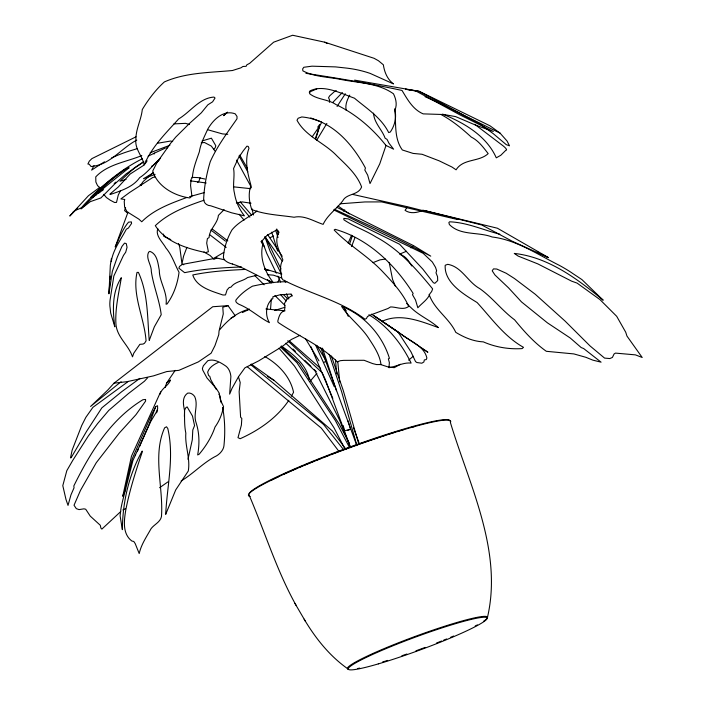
<?xml version="1.0" encoding="UTF-8"?>
<svg xmlns="http://www.w3.org/2000/svg" width="705" height="705" viewBox="0 0 705 705"><rect width="100%" height="100%" fill="white"/><g stroke="black" fill="none" stroke-linecap="round" stroke-linejoin="round"><path stroke-width="1.06" d="M160.625 391.892L131.456 456.25L122.776 496.197L132.302 458.655L151.17 415.598L155.849 406.538L157.55 405.727L157.638 408.777L156.069 412.557L150.755 421.511L132.928 460.471L122.617 500.876A9.429 0.617 -76.6 0 0 120.722 510.72L120.097 515.796L122.362 529.666C122.608 502.383 128.768 474.923 142.181 451.041L142.348 451.632C135.836 470.914 129.491 490.521 125.701 510.473C124.027 520.775 122.335 533.87 131.888 541.043L133.783 541.458L135.21 543.625L139.202 553.566C141.212 544.489 146.569 536.761 151.02 528.75C154.439 523.965 162.027 521.63 161.604 514.227C162.97 485.71 152.588 454.848 164.6 427.847L166.53 426.781L167.799 428.525C174.47 457.007 167.032 485.824 165.693 514.377L175.704 489.931L188.288 471.01C190.473 458.206 184.798 445.921 185.838 433.17C184.225 425.582 184.657 417.898 184.49 410.213C183.238 404.397 181.881 397.285 187.609 393.161C190.473 392.509 193.126 394.262 194.695 396.562C198.625 405.34 192.95 414.24 196.166 422.965C199.541 433.337 199.524 444.309 197.664 454.945L199.136 454.249C205.939 446.142 211.659 437.038 215.043 426.974C219.431 420.929 222.163 413.914 223.547 406.6L220.436 399.946L219.184 393.082L216.329 388.534L207.006 378.012L202.732 370.081L202.414 368.424L203.348 365.807L207.799 360.722C214.188 358.413 220.744 362.643 225.794 366.054A64.922 27.134 -49.9 0 1 230.879 376.54L229.645 394.13L231.989 388.437L238.563 376.637L244.899 367.86L258.761 360.828L282.062 346.622L291.341 339.475L299.916 335.333M127.993 212.179L115.197 246.979C119.207 238.546 122.485 229.266 128.557 222.145L131.368 221.899L131.579 223.432L128.425 228.023L126.327 229.213C120.881 239.691 112.95 249.799 111.267 261.652M157.832 228.676C155.065 235.752 162.758 242.132 165.887 247.957C172.099 255.157 174.593 264.102 179.044 272.271C177.616 283.436 173.774 294.743 167.076 303.943L166.08 304.225C167.702 292.196 159.242 281.868 159.312 270.297C157.955 263.538 157.418 254.029 149.848 251.359L148.588 252.196C145.538 258.559 151.593 264.842 151.319 271.399C153.417 286.142 159.445 299.96 161.207 314.712L154.342 326.829L149.24 340.409C147.345 317.638 148.191 293.615 138.391 272.35L137.017 272.438C131.941 295.254 144.446 318.052 146.067 340.894L144.507 343.256L143.062 344.066L139.863 344.331L133.721 353.293L132.496 356.862C128.566 344.789 116.66 337.087 115.92 323.701C115.038 308.226 118.934 292.725 121.313 277.708C111.954 292.09 112.597 310.447 114.818 326.829L110.659 312.976L110.112 307.821A6.319 1.119 -87.6 0 1 110.086 299.986L113.84 276.025L123.507 255.351L125.71 252.205L127.05 247.243L126.266 243.622L124.574 243.093L121.921 246.477L117.294 257.158L112.333 271.399L108.931 293.826L110.332 265.239L111.443 258.356M110.103 279.215L110.332 276.087M109.777 283.313L108.87 293.5M270.517 309.425L271.355 298.849M329.42 102.322L329.667 100.225L328.565 97.722L329.605 95.933L334.523 91.518L336.391 90.76M184.393 416.488L184.587 410.178L185.768 407.798L187.125 406.873L192.491 416.065L194.562 425.635L192.8 429.988L192.28 439.885L187.979 459.325M135.413 455.641L135.527 455.025M487.305 618.047C503.247 550.984 469.151 484.846 450.389 422.471A107.698 9.949 -20.2 0 0 344.375 449.684A107.698 9.949 -20.2 0 0 250.116 496.532M94.012 165.552L91.641 170.108L101.969 163.34M165.137 387.503L166.618 383.044L175.184 370.372M315.593 139.449L319.7 125.957L321.78 122.203M200.141 177.695L198.986 181.044L197.612 182.569M349.565 243.983L352.412 235.717M315.54 137.942L319.7 125.957L312.192 136.779M155.594 406.891L149.09 424.445L139.511 446.67M156.598 412.83L157.585 410.151M351.557 246.6L355.02 237.435M125.613 207.763L124.538 210.566L127.675 213.157M160.079 394.148C161.507 388.199 168.601 385.723 170.487 380.039L166.618 383.044M125.772 488.997L122.785 495.932M348.138 243.11L351.583 235.214M137.387 451.288L138.577 448.706M277.973 281.921L279.347 278.933M186.913 247.34L183.582 256.126L181.943 263.837L179.846 247.649A43.498 26.966 -68.1 0 0 178.48 243.481M120.52 190.65L118.255 195.109L116.501 202.405L114.589 202.494L110.2 200.167L106.411 197.532L103.767 194.351M349.786 95.14C347.177 99.687 344.912 105.133 346.234 110.412M154.104 154.034L154.483 153.126L165.375 148.068M291.421 396.166L293.553 392.297C290.337 376.681 278.431 364.238 264.798 356.51M316.624 140.392L326.847 123.437M337.069 106.481L345.327 93.756M288.847 400.273C277.171 417.73 259.079 430.244 240.167 438.713L237.999 437.664L241.392 425.089L241.824 418.479L240.608 417.201L239.145 391.68L240.211 382.524L238.466 376.893M140.304 185.556L143.256 181.458L153.091 172.566M317.717 127.182L319.638 124.556M99.74 187.371L88.442 195.726L69.777 216.03L77.682 207.984M224.119 209.632L218.4 215.369C217.686 223.573 209.367 229.151 209.068 237.611L207.411 238.554L206.697 243.146L208.398 251.738L205.666 252.575C187.248 248.548 166.063 242.476 155.303 225.679C168.68 212.857 186.702 206.16 203.992 200.229M310.235 381.114L316.906 373.368M235.038 315.488L228.015 305.67L212.743 306.737L113.999 383.194L107.786 390.05L90.575 406.459L117.902 384.26A79.85 10.848 -39.5 0 1 121.119 381.766M147.671 377.713L144.437 381.246L128.407 393.575L108.773 410.398L97.572 423.599L88.336 435.972L72.853 460.224L66.816 470.649L62.798 485.648L65.97 499.413L68.024 505.388L70.958 494.875L74.034 487.825L73.84 485.921C90.064 452.91 110.694 419.184 142.939 399.717L145.574 399.453L145.582 401.127L135.968 414.681L119.339 432.985L96.241 462.753L80.493 490.363L74.025 505.247L76.316 508.64L79.022 509.6L83.974 508.834L85.719 509.239L90.231 516.095L100.286 525.278L100.912 528.133L101.872 529.102L120.705 511.583M213.879 149.178L215.228 147.724L215.8 145.732L211.403 138.171L202.15 140.929M219.731 329.711C227.689 320.281 237.047 312.042 249.438 309.169M332.689 102.525L342.383 92.54M407.058 207.34L405.067 210.354C410.195 214.038 417.563 212.848 422.885 210.187L481.859 225.018L512.359 241.304L548.402 257.642L540.841 253.756M134.664 167.667L119.965 181.256L126.072 179.387M158.995 160.405L153.373 165.049M226.781 112.597L223.617 115.664L227.548 112.139M257.069 210.971C248.812 217.493 238.739 221.608 231.963 229.936C227.248 238.131 224.216 247.42 223.406 256.796A11.597 6.142 8.3 0 0 232.377 263.987M408.662 360.185L413.262 356.254M343.353 211.121L344.78 209.896M114.166 183.538L115.831 182.137M160.528 158.334C153.232 164.432 147.786 172.566 139.634 177.66C133.06 187.16 120.784 190.826 110.297 194.501L109.83 194.219L118.29 186.992L130.143 174.047L143.82 165.226L146.693 161.718L146.984 160.608L146.199 160.687M151.637 166.301L152.342 165.763M167.896 481.912L159.586 487.728M410.856 247.852L412.971 246.256M101.317 191.249L103.503 189.654M98.533 193.276L100.595 191.786M142.34 158.766C119.947 169.94 100.727 186.825 83.736 205.076C80.344 210.002 77.189 208.486 73.135 211.932M224.313 259.757L216.893 258.039L182.348 264.375L179.563 266.384L178.867 268.156L184.631 272.668C203.34 268.808 222.516 267.662 241.577 266.975M90.575 197.471C101.176 186.446 113.514 177.448 126.098 168.68C113.981 177.052 103.221 187.089 92.655 197.303L94.699 195.911M127.834 381.784L92.945 407.314L85.86 417.325L81.727 425.485L72.157 450.081L70.5 457.898L71.126 457.739L86.644 431.248L101.855 407.842L121.586 391.786L139.863 378.382M181.132 480.986C192.976 473.866 202.441 463.511 214.584 456.849A11.597 7.596 -37.8 0 0 223.934 445.877C225.248 433.099 224.992 420.065 222.613 407.411M95.404 195.435L96.814 194.483M135.395 167.173L143.767 161.683M152.35 173.474L143.441 178.726L155.1 174.355M143.644 161.93L126.345 173.712L114.862 183.838L100.912 197.929L90.293 201.656L80.952 208.909C95.748 193.813 112.677 180.938 129.138 167.737L123.692 170.055M136.779 140.092C121.11 148.235 109.857 165.234 90.998 166.486L89.244 164.239L87.896 164.027L89.288 161.181L91.932 158.599L136.012 136.814M102.71 162.873L104.499 161.842M400.431 364.265L394.245 367.666L388.191 366.97L379.942 364.335M223.829 252.381L213.298 258.62L210.072 255.483L203.957 251.967M218.136 362.493C213.765 364.529 209.288 367.323 207.649 372.134L208.601 375.58L209.755 376.303L210.848 379.81L216.364 389.565M154.492 153.135L148.076 156.193M122.829 509.979L125.543 508.64M231.099 317.964L234.809 316.175M270.059 237.7L273.628 236.008M242.353 312.562L249.306 309.319M309.222 92.17L316.757 88.918M323.56 362.458L326.45 361.251L316.642 345.327M169.896 145.248L150.191 152.721M399.894 253.994L406.494 251.262M213.862 259.29L216.893 258.039M372.936 262.648L379.942 259.872L385.327 259.052M141.811 155.558C126.274 162.009 107.75 164.142 95.757 176.876L95.862 182.005L97.554 185.635L100.965 188.623M381.537 321.621C399.902 312.562 420.453 321.163 438.351 327.596C430.024 319.973 419.131 315.743 410.997 307.671A89.588 48.909 12.9 0 1 406.662 303.432M347.583 430.385L349.372 429.786M137.501 148.57L130.407 150.747A64.922 22.578 -10.7 0 0 111.584 157.955M274.518 310.473L284.688 307.38M189.548 196.677L204.494 192.544M256.646 275.329L247.605 277.523C242.502 281.489 234.95 281.533 230.958 287.191L229.266 287.473L227.089 289.922L225.494 294.937L222.956 295.007C211.976 291.218 196.651 287.279 192.765 274.968C209.975 271.399 227.592 270.279 245.111 269.425M186.799 197.497C170.901 203.331 153.91 209.482 141.749 221.767L138.876 219.14L126.979 211.72L124.609 207.085L124.239 201.374L124.767 199.489L120.872 198.925L129.544 192.509L152.906 177.404L154.977 177.043M228.015 305.67L222.78 307.23L223.265 313.954L219.035 331.077L218.762 334.699L214.963 345.635L211.13 353.196L198.316 361.912L178.92 370.337L166.732 371.579L153.47 375.88L127.076 381.661L113.999 383.194M236.351 203.014L242.132 201.894L251.006 203.216M157.664 143.238L170.716 141.018L172.707 141.635M201.216 142.903L204.424 142.481L211.35 146.102L214.928 151.002M250.786 188.684L233.716 186.86M340.207 203.798L364.934 201.947L381.599 201.903L457.439 219.475L407.64 206.768L353.073 194.501M166.591 147.803L167.684 147.733M173.941 123.877L185.574 123.357L189.469 124.468M286.856 281.753C275.32 281.595 263.714 283.736 252.443 286.177C246.265 289.755 240.431 294.258 236.069 299.872A9.429 3.816 10.6 0 0 240.943 305.142C251.165 309.733 259.44 317.541 269.407 322.652C264.877 315.179 265.556 304.084 272.844 298.506L272.897 296.77L279.859 294.84L290.407 294.047L291.517 294.716L291.738 295.739L286.917 299.026L284.459 303.538L284.961 307.089L284.468 310.72C279.85 312.192 278.836 317.144 277.779 321.154L278.105 322.405C297.713 335.756 320.29 344.877 337.281 361.859L340.321 360.687L343.688 360.37L364.08 360.281L372.628 363.586L376.558 364.564L380.982 364.547C379.854 354.862 373.729 346.032 368.477 337.951C360.819 326.283 349.178 317.981 341.608 306.419C364.194 314.897 382.418 335.395 389.433 358.325L388.367 358.854L389.38 362.626L388.957 367.702C396.536 366.521 403.322 362.273 411.121 363.066C401.594 343.591 387.688 325.957 368.865 314.774M191.795 177.352L198.052 177.59L204.935 179.017M267.327 274.712L273.373 275.144L281.365 277.867M285.031 310.817L265.926 308.975M190.57 180.859L206.204 182.983M305.899 73.329C338.021 78.264 370.372 83.578 402.026 90.451C407.516 99.511 412.883 109.486 423.159 113.875L444.044 114.545L455.659 116.616L475.928 125.243L493.315 131.482L459.968 114.897L415.968 91.042L405.437 89.2L418.832 91.289L465.494 116.061L500.057 133.13L507.062 141.026L509.512 145.829L506.234 144.631L493.377 133.765L479.391 123.551L442.132 104.331L425.036 96.682M354.615 80.123L419.316 91.324L490.028 125.825L500.057 133.13M324.723 42.194L292.637 35.25L273.655 42.185L249.667 63.335L246.865 64.807L246.124 66.305L242.908 66.49L240.872 67.839L232.465 70.518C209.579 72.686 185.759 72.483 164.362 81.93C155.726 89.711 148.341 99.484 142.287 109.539C141.247 119.788 135.827 128.909 135.898 139.308C134.629 148.984 142.34 155.893 144.243 164.891C151.716 146.834 165.878 133.157 178.682 118.907C190.553 111.866 199.392 98.021 213.968 97.07L215.034 98.039L212.593 101.82L207.86 104.825L201.295 112.835L189.689 123.269L175.774 137.061L170.945 142.877L157.039 162.485L152.721 171.015C157.444 186.578 174.461 195.919 189.777 197.964L191.91 196.157L190.561 185.424L191.108 179.273L192.394 177.607C192.959 168.645 196.457 160.211 199.356 151.795C200.59 143.67 204.388 136.717 207.711 129.235C213.042 119.859 223.415 109.407 235.214 113.84L237.012 116.466L237.003 118.784C227.477 132.549 217.202 146.164 210.293 161.595C206.6 173.659 204.3 186.208 203.666 198.792A9.429 7.693 -30.8 0 0 210.707 205.79L231.619 212.804L244.441 215.853C239.339 209.473 235.726 201.471 234.492 193.329C232.28 185.115 235.012 176.558 233.575 168.548L238.422 157.929L243.207 150.888L246.926 146.147L248.239 146.437L248.98 148.27C244.282 160.625 247.702 173.404 250.989 185.538C248.019 193.311 249.173 202 251.764 209.552C265.168 214.708 279.947 215.131 294.055 217.246C304.313 214.928 313.725 221.326 323.146 224.357C327.384 215.131 336.532 209.032 342.692 200.916C346.534 193.24 358.246 195.611 361.612 186.975C357.021 174.417 346.27 165.032 336.884 155.867C324.608 142.833 305.662 136.462 296.999 120.255L298.127 118.255L301.802 116.951C331.412 119.586 352.262 143.494 365.437 168.046L364.82 170.011L367.684 175.14L370.01 183.573L379.757 163.86L385.996 145.477C372.681 128.618 355.593 113.831 336.065 104.622C328.019 99.053 316.986 99.749 309.574 93.65L309.918 90.963C323.366 83.992 341.343 93.571 354.43 98.18C366.794 108.535 381.273 117.673 388.693 132.584L390.332 132.011C394.659 125.649 396.765 117.682 394.888 110.103C397.356 104.754 395.972 98.859 393.469 93.8C378.47 83.111 359.312 83.031 341.855 79.647C328.988 76.898 314.518 77.083 302.868 70.853L302.656 68.914L303.829 67.266L311.989 66.173L335.536 66.896L345.432 67.971A64.922 35.232 4.9 0 1 370.24 73.435L393.469 83.913C387.309 79.277 384.419 72.113 383.361 64.798L378.435 60.727L374.064 58.295L324.723 42.194L327.305 43.463M425.494 210.777L497.404 228.217L547.829 257.237M170.786 239.594L163.763 236.281L163.507 234.06M182.348 264.375L183.82 264.745M264.833 269.513L267.733 270.315M321.145 121.842L310.729 117.955M207.808 129.764L222.383 133.888L227.759 134.329M281.277 345.961C293.113 354.183 306.278 364.37 309.345 379.59M499.81 234.192C483.154 229.98 466.869 222.383 449.579 221.819L448.865 222.551L449.385 224.543C460.621 235.928 478.29 231.601 492.161 236.995C516.8 239.991 537.333 254.373 559.021 265.195A13.007 0.952 30.3 0 1 572.892 273.602L581.898 279.577L603.189 300.215C577.421 278.872 548.499 257.193 514.28 253.421L518.131 256.074L537.836 263.899L571.561 281.128L577.087 283.102L599.955 299.59L616.69 316.307L625.705 332.187L626.957 336.056L642.202 357.488L635.434 354.871L615.491 353.108L614.09 353.954L612.416 357.417L609.851 358.554L604.564 358.096L590.05 345.943L565.102 321.101L535.262 294.258L514.456 278.519L506.216 273.258L496.787 269.037L493.509 268.887L492.196 270.799L494.98 275.012L508.525 287.834L521.506 301.925L547.415 322.846L570.204 337.977L581.228 347.591L583.617 348.517L601.083 362.167L592.835 360.14L585.873 357.303L573.861 353.919L546.34 351.301C534.073 342.63 524.062 331.359 514.588 319.814C501.96 310.491 492.557 297.642 479.726 288.592C467.847 282.15 461.749 266.657 447.737 264.331L445.19 265.265C444.106 282.855 464.049 294.461 477.118 302.551C491.641 318.404 504.304 336.567 523.507 347.345L522.079 348.596C508.843 349.442 495.474 347.204 483.322 341.863C473.381 341.431 464.172 337.431 455.774 332.346C449.103 317.999 434.306 309.671 429.098 294.39M141.529 185.186L140.216 184.798L140.621 185.221M264.974 268.993L281.806 274.033M264.507 268.984L266.384 269.583M232.377 263.987C246.741 268.667 259.237 277.47 273.434 282.635C264.851 272.333 259.361 257.598 262.833 244.247L261.625 241.357L266.931 235.444L276.519 230.015L278.07 230.694L279.021 232.289C273.522 241.489 279.559 251.2 282.881 259.925C279.162 265.441 280.854 271.954 281.727 277.955L282.758 279.744C309.812 293.782 340.436 300.533 364.996 319.233L366.38 318.572L367.543 316.483L370.848 314.888L387.979 308.499L390.605 306.931C396.615 306.904 403.322 310.561 408.768 306.411C402.714 292.919 392.112 281.612 381.987 270.958C367.375 255.686 348.684 245.217 334.17 230.006L335.113 229.31C368.398 238.766 395.135 264.763 413.156 293.447L412.46 294.69L415.518 300.004L417.836 307.785C421.555 303.458 428.305 299.22 429.918 293.703L431.645 291.562L432.641 288.883C416.426 269.072 398.854 249.103 375.95 236.968C365.719 230.394 353.91 226.622 343.89 219.793L343.811 218.383L348.2 218.885L399.647 244.282L422.833 269.116L433.346 282.679L434.818 283.339L437.69 280.555L437.558 276.712L435.998 272.8L436.606 270.667L435.531 267.354L432.324 261.987L423.176 253.333L333.685 209.87M442.643 114.113C464.057 122.811 486.565 135.845 496.285 157.832L500.806 155.267L505.785 150.324A9.429 1.939 32.5 0 0 503.291 145.997L474.694 124.291M267.9 270.147L268.79 270.526M400.061 254.47C405.719 255.986 408.9 261.282 411.729 265.979M334.355 209.209L373.227 227.336A79.85 4.477 25.8 0 1 401.824 241.295L430.746 256.144L413.676 245.728L336.84 207.288M385.503 145.204L393.601 149.169L388.957 143.168L387.045 139.37L385.097 138.18C382.084 129.5 374.073 123.067 373.527 113.135M537.245 251.782L539.025 252.769M440.96 114.492C452.169 120.502 461.978 128.574 471.31 137.114C478.519 140.665 483.374 147.46 488.168 153.611C479.1 162.185 463.194 158.325 456.091 169.817L451.967 167.032L439.286 160.881L422.092 154.28L413.112 153.417L402.335 149.971C393.707 138.145 396.325 122.529 394.765 108.826M267.644 376.496L274.104 380.4L332.337 430.931L346.014 449.376M420.471 347.327L427.891 352.244L418.796 346.111M344.322 309.292L346.164 310.447M375.985 317.065L397.92 331.852L410.945 351.795L415.518 361.542L416.867 362.529L421.846 363.207L423.899 361.956L424.313 359.929L426.252 359.594L426.886 358.008C424.066 345.661 410.134 341.449 401.242 334.205M417.977 345.565L373.421 315.47M371.535 314.13L400.343 333.597M349.363 213.862L338.056 206.036M251.165 364.062L274.104 380.4M212.214 229.019L227.794 240.89M210.821 229.997L225.459 241.136M209.649 234.65L226.199 247.393M250.813 364.732L323.613 424.516L343.397 449.429M247.279 366.75L321.321 428.129L338.964 451.438M289.226 340.779L320.599 368.459M287.711 340.779L322.185 372.742L325.428 379.722M281.313 346.419L299.413 363.401L339.22 424.066L349.469 443.551M285.807 343.22L314.968 370.786L339.634 420.224L350.535 447.666M280.431 346.975L296.875 362.617L335.457 420.726L349.627 447.745M293.051 349.001L295.386 351.275M304.71 360.361L310.923 366.415M314.033 369.446L316.369 371.72M269.345 280.599L271.663 282.899M283.26 294.417L287.904 299.026M254.857 275.629L264.119 284.811M274.932 295.536L284.961 305.485M267.442 279.488L270.323 282.802M280.431 294.408L286.204 301.035M279.004 348.191L294.478 366.071L333.967 427.732L344.948 448.997M240.185 201.797L251.606 215.113M237.365 202.344L249.87 217.184M239.18 214.258L244.08 220.127M265.723 237.841L282.159 261.026M267.6 234.554L282.212 256.267M304.137 619.166C315.646 638.492 329.931 656.47 348.587 669.345A74.598 6.891 -20.2 0 1 423.035 633.575A74.598 6.891 -20.2 0 1 483.489 621.316M260.965 241.498L264.551 246.953M305.459 338.656L318.977 360.881M248.759 494.258C264.701 531.262 276.475 570.248 296.197 605.524M294.91 603.374L305.388 621.246M348.288 316.386L343.837 307.133M239.762 155.091L247.252 168.107M236.519 160.079L251.474 187.512M238.995 155.937L247.781 171.817M218.876 394.139L219.898 395.981L221.22 402.811M280.916 268.922L265.239 236.598M281.551 274.377L269.909 250.768L264.886 236.686M284.459 280.282L285.428 282.247M291.253 294.047L292.223 296.021M276.36 273.161L266.763 253.403L261.943 240.396M277.805 276.122L280.678 282.053M286.442 293.906L288.839 298.849M315.84 345.556L334.258 386.684M310.958 346.728L332.83 398.422M395.452 286.353L392.562 279.418L389.222 262.63M325.701 380.471L350.473 447.367M353.461 427.759L359.541 444.238M320.766 347.68L356.871 445.639M331.412 356.078L343.159 390.165L358.827 444.115M329.191 354.342L341.634 391.742L356.351 443.586M322.493 348.155L336.452 390.72M275.673 230.288L278.017 237.514M271.725 232.156L277.62 250.998M347.97 420.709L350.552 429.125L344.657 430.852L343.212 425.573M276.757 228.975L278.255 234.236M251.941 208.645L253.474 214.99M337.774 361.427L339.695 381.943M335.457 359.585L336.708 373.835M270.632 480.563A102.807 9.5 -20.2 0 1 278.616 476.633M283.595 474.298A102.807 9.5 -20.2 0 1 297.351 468.164M299.405 467.283A102.807 9.5 -20.2 0 1 302.542 465.952M304.657 465.062A102.807 9.5 -20.2 0 1 314.615 460.964M316.598 460.162A102.807 9.5 -20.2 0 1 321.621 458.162M323.657 457.36A102.807 9.5 -20.2 0 1 328.768 455.36M331.844 454.179A102.807 9.5 -20.2 0 1 347.935 448.142M349.971 447.402A102.807 9.5 -20.2 0 1 357.012 444.873M358.052 444.502A102.807 9.5 -20.2 0 1 381.652 436.439M382.727 436.095A102.807 9.5 -20.2 0 1 385.926 435.055M388.041 434.377A102.807 9.5 -20.2 0 1 395.293 432.103M397.312 431.486A102.807 9.5 -20.2 0 1 404.097 429.46M411.887 427.248A102.807 9.5 -20.2 0 1 415.051 426.393M249.147 493.421A107.045 9.888 -20.2 0 1 352.958 445.904A107.045 9.888 -20.2 0 1 449.861 421.035M477.373 624.894A74.598 6.891 -20.2 0 1 475.17 626.049M453.615 636.025A74.598 6.891 -20.2 0 1 450.627 637.302M446.609 638.968A74.598 6.891 -20.2 0 1 443.639 640.184M441.621 641.004A74.598 6.891 -20.2 0 1 436.465 643.057M425.159 647.41A74.598 6.891 -20.2 0 1 415.959 650.803M406.873 654.029A74.598 6.891 -20.2 0 1 401.85 655.756M387.68 660.409A74.598 6.891 -20.2 0 1 382.577 661.986M359.709 668.111A74.598 6.891 -20.2 0 1 357.708 668.516M378.329 663.89A73.946 6.83 -20.2 0 0 486.926 618.902A73.946 6.83 -20.2 0 0 387.873 647.851A73.946 6.83 -20.2 0 0 378.329 663.89"/></g></svg>
